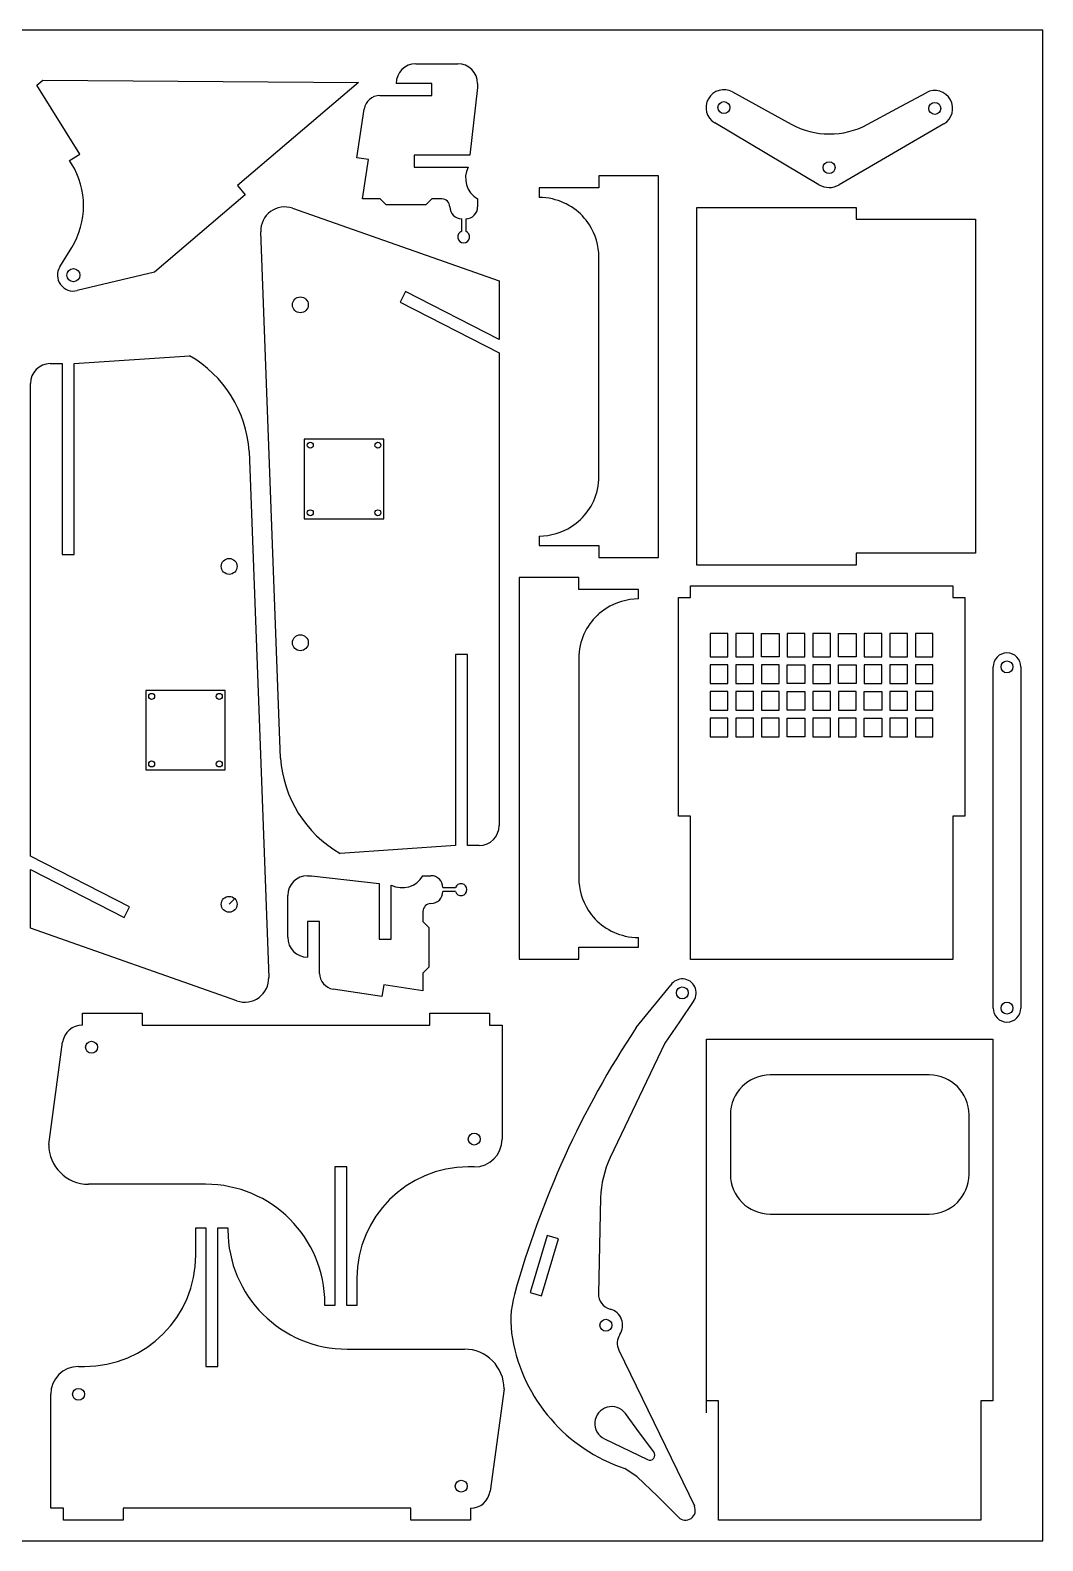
# Model space of a CAD drawing. Extents: x 0 to 500, y 0 to 380.
# Drawn here: x 245.4 to 500, y 0 to 380 of the extents above; entities that cross this region are included whole.
import ezdxf

# ---------------------------------------------------------------- set-up
doc = ezdxf.new("R2010")
doc.units = 0
doc.header["$MEASUREMENT"] = 0
for name, color, linetype in [('01', 5, 'Continuous'), ('02', 1, 'Continuous'), ('DEFAULT', 7, 'Continuous')]:
    doc.layers.add(name, color=color, linetype=linetype)

msp = doc.modelspace()

# ---------------------------------------------------------------- linework, layer by layer
at = {"layer": '01'}
msp.add_lwpolyline([(0, 0), (500, 0), (500, 380), (0, 380)], close=True, dxfattribs=at)
at = {"layer": '02'}
for p, q in [((334.3161, 277.1086), (314.3161, 277.1086)), ((314.3161, 277.1086), (314.3161, 257.1086)), ((334.3161, 257.1086), (334.3161, 277.1086)), ((314.3161, 257.1086), (334.3161, 257.1086)), ((294.4269, 213.9241), (274.4269, 213.9241)), ((274.4269, 213.9241), (274.4269, 193.9241)), ((294.4269, 193.9241), (294.4269, 213.9241)), ((274.4269, 193.9241), (294.4269, 193.9241))]:
    msp.add_line(p, q, dxfattribs=at)
for centre in [(315.8161, 275.6086), (332.8161, 275.6086), (315.8161, 258.6086), (332.8161, 258.6086), (275.9269, 212.424), (292.9269, 212.424), (275.9269, 195.424), (292.9269, 195.424)]:
    msp.add_circle(centre, 0.75, dxfattribs=at)
at = {"layer": 'DEFAULT'}
for p, q in [((342.3964, 371.5654), (352.8964, 371.5654)), ((247.0289, 366.1765), (248.5237, 367.4532)), ((257.8331, 348.8082), (247.0289, 366.1765)), ((248.5237, 367.4532), (327.9193, 366.879)), ((327.9193, 366.879), (297.5031, 340.901)), ((346.4034, 366.5654), (337.3964, 366.5654)), ((346.4034, 363.5654), (346.4034, 366.5654)), ((357.8964, 365.5654), (355.8964, 348.5654)), ((357.8964, 366.5654), (357.8964, 365.5654)), ((333.3281, 363.5654), (346.4034, 363.5654)), ((421.9855, 364.4821), (436.7509, 356.3693)), ((463.2997, 360.2858), (470.7195, 364.2848)), ((327.4872, 347.9053), (329.3746, 360.1736)), ((455.8796, 356.2869), (463.2996, 360.2858)), ((443.7255, 341.1302), (417.5233, 356.6674)), ((475.1183, 356.4344), (448.7911, 341.1096)), ((255.2858, 347.2236), (257.8331, 348.8082)), ((255.7983, 346.3997), (255.2858, 347.2236)), ((330.4523, 347.4491), (327.4872, 347.9053)), ((328.9317, 337.5654), (330.4523, 347.4491)), ((355.8964, 348.5654), (341.8964, 348.5654)), ((341.8964, 348.5654), (341.8964, 345.5654)), ((341.8964, 345.5654), (355.5435, 345.5654)), ((403.3811, 343.3406), (388.385, 343.3406)), ((388.385, 343.3406), (388.385, 340.3406)), ((403.3811, 247.3406), (403.3811, 343.3406)), ((299.4514, 338.6198), (276.6392, 319.1364)), ((297.5031, 340.901), (299.4514, 338.6198)), ((388.385, 340.3406), (373.3889, 340.3406)), ((373.3889, 340.3406), (373.3889, 337.9173)), ((311.3632, 335.1941), (363.3161, 316.9144)), ((333.3964, 337.5654), (328.9317, 337.5654)), ((334.8964, 336.0654), (333.3964, 337.5654)), ((344.8964, 336.0654), (334.8964, 336.0654)), ((346.3964, 337.5654), (344.8964, 336.0654)), ((348.8964, 337.5654), (346.3964, 337.5654)), ((357.8964, 337.5654), (357.8964, 335.5654)), ((413.0494, 245.4359), (413.0494, 335.4359)), ((413.0494, 335.4359), (453.0494, 335.4359)), ((453.0494, 335.4359), (453.0494, 332.4359)), ((353.8964, 329.4148), (353.8964, 332.5654)), ((354.8964, 332.5654), (354.8964, 329.4148)), ((453.0494, 332.4359), (483.0494, 332.4359)), ((483.0494, 332.4359), (483.0494, 248.4359)), ((308.3161, 196.9143), (303.376, 329.3105)), ((252.8392, 320.4875), (255.8249, 325.3144)), ((388.385, 267.764), (388.385, 322.9173)), ((276.6392, 319.1364), (257.169, 314.4925)), ((363.3161, 316.9144), (363.3161, 302.1906)), ((339.7568, 314.2465), (338.3902, 311.5759)), ((363.3161, 302.1906), (339.7568, 314.2465)), ((338.3902, 311.5759), (363.3161, 298.8206)), ((256.4269, 296.1183), (285.4269, 298.1183)), ((363.3161, 298.8206), (363.3161, 179.9144)), ((250.4269, 296.1182), (253.4269, 296.1182)), ((253.427, 296.1183), (253.427, 248.1183)), ((256.4269, 248.1183), (256.4269, 296.1183)), ((245.4269, 172.212), (245.4269, 291.1182)), ((300.4269, 274.1183), (305.367, 141.7222)), ((373.3889, 252.764), (373.3889, 250.3406)), ((253.427, 248.1183), (256.4269, 248.1183)), ((373.3889, 250.3406), (388.385, 250.3406)), ((388.385, 250.3406), (388.385, 247.3406)), ((388.385, 247.3406), (403.3811, 247.3406)), ((483.0494, 248.4359), (453.0494, 248.4359)), ((453.0494, 248.4359), (453.0494, 245.4359)), ((453.0494, 245.4359), (413.0494, 245.4359)), ((383.317, 242.3406), (368.321, 242.3406)), ((368.321, 242.3406), (368.321, 146.3406)), ((383.317, 239.3406), (383.317, 242.3406)), ((411.3812, 237.2581), (411.3812, 240.2581)), ((411.3812, 240.2581), (477.3812, 240.2581)), ((477.3812, 240.2581), (477.3812, 237.2581)), ((398.3132, 239.3406), (383.317, 239.3406)), ((398.3132, 236.9172), (398.3132, 239.3406)), ((408.3812, 182.2581), (408.3812, 237.2581)), ((408.3812, 237.2581), (411.3812, 237.2581)), ((477.3812, 237.2581), (480.3812, 237.2581)), ((480.3812, 237.2581), (480.3812, 182.2581)), ((388.385, 232.9173), (388.317, 232.9173)), ((420.8311, 228.2582), (416.3811, 228.2582)), ((416.3811, 228.2582), (416.3811, 222.3582)), ((420.8311, 222.3582), (420.8311, 228.2582)), ((427.2812, 228.2582), (422.8311, 228.2582)), ((422.8311, 228.2582), (422.8311, 222.3582)), ((427.2812, 222.3582), (427.2812, 228.2582)), ((429.2812, 222.3582), (429.2812, 228.2582)), ((429.2812, 228.2582), (433.7312, 228.2582)), ((433.7312, 228.2582), (433.7312, 225.3082)), ((440.1812, 228.2582), (435.7312, 228.2582)), ((435.7312, 228.2582), (435.7312, 222.3582)), ((440.1812, 222.3582), (440.1812, 228.2582)), ((446.6312, 228.2582), (442.1812, 228.2582)), ((442.1812, 228.2582), (442.1812, 222.3582)), ((446.6312, 222.3582), (446.6312, 228.2582)), ((448.6312, 222.3582), (448.6312, 228.2582)), ((448.6312, 228.2582), (453.0812, 228.2582)), ((453.0812, 228.2582), (453.0812, 225.3082)), ((459.5312, 228.2582), (455.0812, 228.2582)), ((455.0812, 228.2582), (455.0812, 222.3582)), ((459.5312, 222.3582), (459.5312, 228.2582)), ((465.9812, 228.2581), (461.5312, 228.2581)), ((461.5312, 228.2581), (461.5312, 222.3581)), ((465.9812, 222.3581), (465.9812, 228.2581)), ((472.3812, 228.2581), (467.9812, 228.2581)), ((467.9812, 228.2581), (467.9812, 222.3581)), ((472.3812, 222.3581), (472.3812, 228.2581)), ((433.7312, 225.3082), (433.7312, 222.3582)), ((453.0812, 225.3082), (453.0812, 222.3582)), ((355.3161, 222.9144), (352.3161, 222.9144)), ((352.3161, 222.9144), (352.3161, 174.9144)), ((355.3161, 174.9144), (355.3161, 222.9144)), ((383.317, 221.9172), (383.317, 166.764)), ((416.3811, 222.3582), (420.8311, 222.3582)), ((422.8311, 222.3582), (427.2812, 222.3582)), ((433.7312, 222.3582), (429.2812, 222.3582)), ((435.7312, 222.3582), (440.1812, 222.3582)), ((442.1812, 222.3582), (446.6312, 222.3582)), ((453.0812, 222.3582), (448.6312, 222.3582)), ((455.0812, 222.3582), (459.5312, 222.3582)), ((461.5312, 222.3581), (465.9812, 222.3581)), ((467.9812, 222.3581), (472.3812, 222.3581)), ((420.8311, 220.3582), (416.3811, 220.3582)), ((416.3811, 220.3582), (416.3811, 215.6582)), ((420.8311, 215.6582), (420.8311, 220.3582)), ((427.2812, 220.3582), (422.8311, 220.3582)), ((422.8311, 220.3582), (422.8311, 215.6582)), ((427.2812, 215.6582), (427.2812, 220.3582)), ((433.7312, 220.3582), (429.2812, 220.3582)), ((429.2812, 220.3582), (429.2812, 215.6582)), ((433.7312, 215.6582), (433.7312, 220.3582)), ((435.7312, 215.6582), (435.7312, 220.3582)), ((435.7312, 220.3582), (440.1812, 220.3582)), ((440.1812, 220.3582), (440.1812, 218.0082)), ((440.1812, 218.0082), (440.1812, 215.6582)), ((446.6312, 220.3582), (442.1812, 220.3582)), ((442.1812, 220.3582), (442.1812, 215.6582)), ((446.6312, 215.6582), (446.6312, 220.3582)), ((448.6312, 215.6582), (448.6312, 220.3582)), ((448.6312, 220.3582), (453.0812, 220.3582)), ((453.0812, 220.3582), (453.0812, 218.0082)), ((453.0812, 218.0082), (453.0812, 215.6582)), ((459.5312, 220.3582), (455.0812, 220.3582)), ((455.0812, 220.3582), (455.0812, 215.6582)), ((459.5312, 215.6582), (459.5312, 220.3582)), ((465.9812, 220.3581), (461.5312, 220.3581)), ((461.5312, 220.3581), (461.5312, 215.6581)), ((465.9812, 215.6581), (465.9812, 220.3581)), ((472.3812, 220.3581), (467.9812, 220.3581)), ((467.9812, 220.3581), (467.9812, 215.6581)), ((472.3812, 215.6581), (472.3812, 220.3581)), ((487.5003, 176.922), (487.5003, 219.8495)), ((494.5003, 219.8495), (494.5003, 133.9944)), ((416.3811, 215.6582), (420.8311, 215.6582)), ((420.8311, 213.6582), (416.3811, 213.6582)), ((416.3811, 213.6582), (416.3811, 208.9582)), ((420.8311, 208.9582), (420.8311, 213.6582)), ((422.8311, 215.6582), (427.2812, 215.6582)), ((427.2812, 213.6582), (422.8311, 213.6582)), ((422.8311, 213.6582), (422.8311, 208.9582)), ((427.2812, 208.9582), (427.2812, 213.6582)), ((429.2812, 215.6582), (433.7312, 215.6582)), ((433.7312, 213.6582), (429.2812, 213.6582)), ((429.2812, 213.6582), (429.2812, 208.9582)), ((433.7312, 208.9582), (433.7312, 213.6582)), ((440.1812, 215.6582), (435.7312, 215.6582)), ((435.7312, 208.9582), (435.7312, 213.6582)), ((435.7312, 213.6582), (440.1812, 213.6582)), ((440.1812, 213.6582), (440.1812, 211.3082)), ((442.1812, 215.6582), (446.6312, 215.6582)), ((446.6312, 213.6582), (442.1812, 213.6582)), ((442.1812, 213.6582), (442.1812, 208.9582)), ((446.6312, 208.9582), (446.6312, 213.6582)), ((453.0812, 215.6582), (448.6312, 215.6582)), ((453.0812, 213.6582), (448.6312, 213.6582)), ((448.6312, 213.6582), (448.6312, 208.9582)), ((453.0812, 208.9582), (453.0812, 213.6582)), ((455.0812, 215.6582), (459.5312, 215.6582)), ((455.0812, 208.9582), (455.0812, 213.6582)), ((455.0812, 213.6582), (459.5312, 213.6582)), ((459.5312, 213.6582), (459.5312, 211.3082)), ((461.5312, 215.6581), (465.9812, 215.6581)), ((465.9812, 213.6581), (461.5312, 213.6581)), ((461.5312, 213.6581), (461.5312, 208.9581)), ((465.9812, 208.9581), (465.9812, 213.6581)), ((467.9812, 215.6581), (472.3812, 215.6581)), ((472.3812, 213.6581), (467.9812, 213.6581)), ((467.9812, 213.6581), (467.9812, 208.9581)), ((472.3812, 208.9581), (472.3812, 213.6581)), ((440.1812, 211.3082), (440.1812, 208.9582)), ((459.5312, 211.3082), (459.5312, 208.9582)), ((416.3811, 208.9582), (420.8311, 208.9582)), ((420.8311, 206.9582), (416.3811, 206.9582)), ((416.3811, 206.9582), (416.3811, 202.2582)), ((420.8311, 202.2582), (420.8311, 206.9582)), ((422.8311, 208.9582), (427.2812, 208.9582)), ((427.2812, 206.9582), (422.8311, 206.9582)), ((422.8311, 206.9582), (422.8311, 202.2582)), ((427.2812, 202.2582), (427.2812, 206.9582)), ((429.2812, 208.9582), (433.7312, 208.9582)), ((433.7312, 206.9582), (429.2812, 206.9582)), ((429.2812, 206.9582), (429.2812, 202.2582)), ((433.7312, 202.2582), (433.7312, 206.9582)), ((440.1812, 208.9582), (435.7312, 208.9582)), ((435.7312, 202.2582), (435.7312, 206.9582)), ((435.7312, 206.9582), (440.1812, 206.9582)), ((440.1812, 206.9582), (440.1812, 204.6082)), ((442.1812, 208.9582), (446.6312, 208.9582)), ((446.6312, 206.9582), (442.1812, 206.9582)), ((442.1812, 206.9582), (442.1812, 202.2582)), ((446.6312, 202.2582), (446.6312, 206.9582)), ((448.6312, 208.9582), (453.0812, 208.9582)), ((453.0812, 206.9581), (448.6312, 206.9581)), ((448.6312, 206.9581), (448.6312, 202.2581)), ((453.0812, 202.2581), (453.0812, 206.9581)), ((459.5312, 208.9582), (455.0812, 208.9582)), ((455.0812, 202.2581), (455.0812, 206.9581)), ((455.0812, 206.9581), (459.5312, 206.9581)), ((459.5312, 206.9581), (459.5312, 204.6081)), ((461.5312, 208.9581), (465.9812, 208.9581)), ((465.9812, 206.9581), (461.5312, 206.9581)), ((461.5312, 206.9581), (461.5312, 202.2581)), ((465.9812, 202.2581), (465.9812, 206.9581)), ((467.9812, 208.9581), (472.3812, 208.9581)), ((472.3812, 206.9581), (467.9812, 206.9581)), ((467.9812, 206.9581), (467.9812, 202.2581)), ((472.3812, 202.2581), (472.3812, 206.9581)), ((416.3811, 202.2582), (420.8311, 202.2582)), ((422.8311, 202.2582), (427.2812, 202.2582)), ((429.2812, 202.2582), (433.7312, 202.2582)), ((440.1812, 202.2582), (435.7312, 202.2582)), ((440.1812, 204.6082), (440.1812, 202.2582)), ((442.1812, 202.2582), (446.6312, 202.2582)), ((448.6312, 202.2581), (453.0812, 202.2581)), ((459.5312, 202.2581), (455.0812, 202.2581)), ((459.5312, 204.6082), (459.5312, 202.2581)), ((461.5312, 202.2581), (465.9812, 202.2581)), ((467.9812, 202.2581), (472.3812, 202.2581)), ((411.3812, 182.2581), (408.3812, 182.2581)), ((411.3812, 146.2581), (411.3812, 182.2581)), ((480.3812, 182.2581), (477.3812, 182.2581)), ((477.3812, 182.2581), (477.3812, 146.2581)), ((352.3161, 174.9144), (323.3161, 172.9144)), ((358.3161, 174.9144), (355.3161, 174.9144)), ((487.5003, 133.9944), (487.5003, 176.922)), ((270.3528, 159.4567), (245.4269, 172.212)), ((245.4269, 154.1182), (245.4269, 168.842)), ((245.4269, 168.842), (268.9862, 156.7861)), ((315.1519, 167.3133), (316.1519, 167.3133)), ((316.1519, 167.3133), (333.1519, 165.3133)), ((344.1519, 167.3133), (346.1519, 167.3133)), ((333.1519, 165.3133), (333.1519, 151.3133)), ((336.1519, 151.3133), (336.1519, 164.9603)), ((349.1519, 164.3133), (352.3024, 164.3133)), ((383.317, 166.764), (383.385, 166.764)), ((295.4269, 160.1182), (296.8412, 161.5324)), ((310.1519, 151.8133), (310.1519, 162.3133)), ((352.3024, 163.3133), (349.1519, 163.3133)), ((268.9862, 156.7861), (270.3528, 159.4567)), ((318.1519, 155.8202), (315.1519, 155.8202)), ((315.1519, 155.8202), (315.1519, 146.8133)), ((318.1519, 142.7449), (318.1519, 155.8202)), ((344.1519, 158.3133), (344.1519, 155.8133)), ((344.1519, 155.8133), (345.6519, 154.3133)), ((297.3798, 135.8385), (245.4269, 154.1182)), ((345.6519, 154.3133), (345.6519, 144.3133)), ((333.1519, 151.3133), (336.1519, 151.3133)), ((383.317, 146.3406), (383.317, 149.3406)), ((383.317, 149.3406), (398.3132, 149.3406)), ((398.3132, 149.3406), (398.3132, 151.764)), ((368.321, 146.3406), (383.317, 146.3406)), ((477.3812, 146.2581), (411.3812, 146.2581)), ((345.6519, 144.3133), (344.1519, 142.8133)), ((344.1519, 142.8133), (344.1519, 138.3486)), ((333.812, 136.904), (321.5436, 138.7914)), ((334.2681, 139.8691), (333.812, 136.904)), ((344.1519, 138.3486), (334.2681, 139.8691)), ((397.7408, 129.0898), (406.4613, 139.7946)), ((412.2645, 135.8802), (408.6275, 130.5203)), ((258.5045, 132.7173), (273.5045, 132.7173)), ((258.5045, 129.7173), (258.5045, 132.7173)), ((273.5045, 132.7173), (273.5045, 129.7173)), ((273.5045, 129.7173), (345.8679, 129.7173)), ((345.8679, 129.7173), (345.8679, 132.7173)), ((345.8679, 132.7173), (360.8679, 132.7173)), ((360.8679, 132.7173), (360.8679, 129.7173)), ((360.8679, 129.7173), (364.0555, 129.7173)), ((364.0555, 129.7173), (364.0555, 101.0445)), ((408.6275, 130.5203), (404.9904, 125.1603)), ((415.4662, 35.2221), (415.4662, 126.1781)), ((415.4662, 126.1781), (487.4662, 126.1781)), ((487.4662, 126.1781), (487.4662, 35.2221)), ((250.0385, 99.6852), (253.5504, 125.3941)), ((404.9904, 125.1603), (391.262, 96.4367)), ((471.4662, 117.1781), (431.4662, 117.1781)), ((421.4662, 107.1781), (421.4662, 99.6781)), ((481.4662, 92.1781), (481.4662, 107.1781)), ((421.4662, 99.6781), (421.4662, 92.1781)), ((325.0054, 94.0445), (322.0054, 94.0445)), ((322.0054, 94.0445), (322.0054, 59.1782)), ((325.0054, 59.1782), (325.0054, 94.0445)), ((357.0555, 94.0445), (355.5559, 94.0445)), ((289.481, 89.6852), (260.0385, 89.6852)), ((388.8254, 86.2598), (388.2451, 62.2386)), ((431.4662, 82.1781), (471.4662, 82.1781)), ((287.038, 71.8509), (287.038, 78.7173)), ((287.038, 78.7173), (289.5886, 78.7173)), ((289.5886, 78.7173), (289.5886, 43.8509)), ((292.5886, 43.8509), (292.5886, 78.7173)), ((292.5886, 78.7173), (295.1129, 78.7173)), ((295.1129, 78.7173), (295.1129, 78.2103)), ((375.346, 76.8175), (371.1141, 62.4269)), ((378.2242, 75.9712), (375.346, 76.8175)), ((373.9923, 61.5805), (378.2242, 75.9712)), ((327.5559, 66.0445), (327.5559, 59.1782)), ((371.1141, 62.4269), (373.9923, 61.5805)), ((319.481, 59.1782), (319.481, 59.6852)), ((322.0054, 59.1782), (319.481, 59.1782)), ((327.5559, 59.1782), (325.0054, 59.1782)), ((325.1129, 48.2103), (354.5555, 48.2103)), ((393.4068, 47.9936), (412.3883, 8.7652)), ((257.5385, 43.8509), (259.038, 43.8509)), ((289.5886, 43.8509), (292.5886, 43.8509)), ((364.5555, 38.2103), (361.0435, 12.5014)), ((250.5385, 8.1781), (250.5385, 36.8509)), ((415.4662, 32.2221), (415.4662, 35.2221)), ((418.4662, 35.2221), (415.4662, 35.2221)), ((418.4662, 5.1781), (418.4662, 35.2221)), ((487.4662, 35.2221), (484.4662, 35.2221)), ((484.4662, 35.2221), (484.4662, 5.1781)), ((398.6199, 27.1929), (395.0352, 32.0293)), ((402.2047, 22.3566), (398.6199, 27.1929)), ((389.7549, 25.6531), (400.5941, 20.4118)), ((398.0327, 16.0631), (394.8808, 18.1891)), ((403.0852, 11.2256), (398.0327, 16.0631)), ((253.7261, 8.1781), (250.5385, 8.1781)), ((253.7261, 5.1781), (253.7261, 8.1781)), ((341.0895, 8.1781), (268.7261, 8.1781)), ((268.7261, 8.1781), (268.7261, 5.1781)), ((341.0895, 5.1781), (341.0895, 8.1781)), ((356.0894, 8.1781), (356.0894, 5.1781)), ((408.3648, 5.9139), (403.0852, 11.2256)), ((268.7261, 5.1781), (253.7261, 5.1781)), ((356.0895, 5.1781), (341.0895, 5.1781)), ((484.4662, 5.1781), (418.4662, 5.1781))]:
    msp.add_line(p, q, dxfattribs=at)
for centre, radius in [((419.8185, 360.5381), 1.5), ((472.8546, 360.3235), 1.5), ((446.2758, 345.4309), 1.5), ((256.241, 318.3833), 1.6447), ((313.3161, 310.9144), 2), ((295.4269, 245.1183), 2), ((313.3161, 225.9144), 2), ((491.0003, 219.8495), 1.5), ((295.4269, 160.1182), 2), ((409.3629, 137.8374), 1.5), ((491.0003, 133.9944), 1.5001), ((260.809, 124.1546), 1.4999), ((357.0555, 101.0445), 1.5), ((390.1552, 54.2225), 1.5001), ((257.5385, 36.8509), 1.5), ((353.785, 13.7408), 1.5)]:
    msp.add_circle(centre, radius, dxfattribs=at)
for centre, radius, start, end in [((342.3964, 366.5654), 5, 90, 180), ((352.8964, 366.5654), 5, 0, 90), ((419.8185, 360.5381), 4.5, 61.213277, 239.333448), ((472.8546, 360.3235), 4.5, 300.203127, 118.323178), ((333.3281, 359.5654), 4, 90, 171.254469), ((446.391, 373.8927), 20, 241.183603, 298.322291), ((238.816, 335.8356), 20, 328.260267, 31.884279), ((360.8593, 342.7828), 6, 152.369858, 240.408379), ((446.2758, 345.4309), 5, 239.332451, 300.202367), ((309.3718, 329.5343), 6, 70.615428, 182.137502), ((348.8964, 335.5654), 2, 0, 90), ((353.8964, 335.5654), 3, 180, 270), ((354.8964, 335.5654), 3, 270, 0), ((373.3888, 322.9248), 14.9925, 77.246857, 90), ((373.3883, 322.9231), 14.9942, 54.492484, 77.246466), ((373.386, 322.9198), 14.9983, 32.742721, 54.492713), ((373.3822, 322.9174), 15.0028, 359.999592, 32.742488), ((354.3964, 328.0006), 1.5, 109.471201, 70.528799), ((256.241, 318.3834), 4, 148.261051, 283.414853), ((270.4949, 272.0983), 30.0001, 3.860979, 60.149919), ((250.4269, 291.1182), 5, 90, 180), ((373.3813, 267.764), 15.0037, 347.253035, 0), ((373.3831, 267.7635), 15.0019, 324.507271, 347.253445), ((373.3863, 267.7611), 14.9978, 302.757551, 324.50748), ((373.3887, 267.7573), 14.9933, 270.00035, 302.757659), ((398.3134, 221.9239), 14.9933, 90.00035, 122.757659), ((398.3156, 221.9201), 14.9978, 122.757159, 144.507209), ((398.3189, 221.9177), 15.0018, 144.507068, 167.253368), ((398.3208, 221.9172), 15.0037, 167.253035, 180), ((491.0003, 219.8495), 3.5, 0, 180), ((338.248, 198.9344), 30, 183.861053, 240.150135), ((358.3161, 179.9144), 5, 270, 0), ((315.1519, 162.3133), 5, 90, 180), ((338.9344, 170.2761), 6, 242.370632, 330.409571), ((346.1519, 164.3133), 3, 0, 90), ((353.7166, 163.8133), 1.5, 199.471201, 160.528799), ((398.3199, 166.7638), 15.0028, 179.999242, 212.742537), ((346.1519, 158.3133), 2, 90, 180), ((346.1519, 163.3133), 3, 270, 0), ((398.3161, 166.7615), 14.9984, 212.743015, 234.492917), ((398.3138, 166.7582), 14.9943, 234.492688, 257.246088), ((398.3133, 166.7564), 14.9925, 257.246516, 270), ((315.1519, 151.8133), 5, 180, 270), ((299.3712, 141.4984), 6, 250.61538, 2.137648), ((322.1519, 142.7449), 4, 180, 261.252774), ((409.3629, 137.8374), 3.5, 325.999211, 145.99949), ((491.0003, 133.9944), 3.5, 180, 0), ((258.5045, 124.7173), 5, 90, 172.220565), ((594.4473, -1.0933), 235.8837, 146.50285, 164.499438), ((431.4662, 107.1781), 10, 90, 180), ((471.4662, 107.1781), 10, 0, 90), ((260.0385, 99.6852), 10, 180, 270), ((357.0555, 101.0445), 7, 270, 0), ((413.8181, 85.656), 25, 154.454498, 178.616062), ((355.5559, 66.0445), 28, 90, 180), ((431.4662, 92.1781), 10, 180, 270), ((471.4662, 92.1781), 10, 270, 0), ((289.481, 59.6852), 30, 0, 90), ((325.1129, 78.2103), 30, 180, 270), ((259.038, 71.8509), 28, 270, 0), ((391.2339, 55.2649), 24.9999, 164.499426, 190.110354), ((392.2439, 62.142), 4, 178.61617, 255.225905), ((390.1553, 54.2225), 4.1903, 325.999768, 75.22549), ((408.2405, 58.2974), 42.2748, 190.11034, 251.577552), ((397.0074, 49.7359), 4.0008, 147.605748, 205.821871), ((354.5555, 38.2103), 10, 0, 90), ((257.5385, 36.8509), 7, 90, 180), ((391.6105, 29.4909), 4.2629, 36.545878, 244.194944), ((401.1602, 21.5823), 1.3002, 244.193342, 36.547695), ((356.0894, 13.1781), 5, 270, 352.221745), ((410.1379, 7.6763), 2.5, 224.826563, 25.82096)]:
    msp.add_arc(centre, radius, start, end, dxfattribs=at)

doc.saveas('drawing.dxf')
